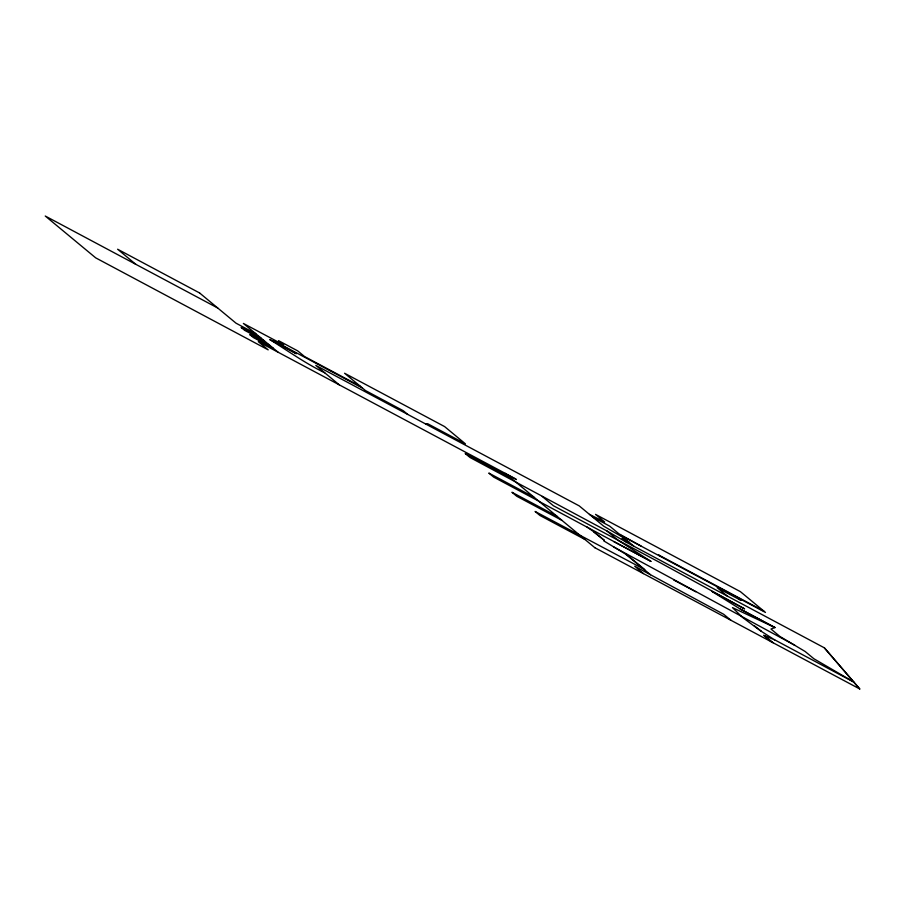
<?xml version="1.0" encoding="UTF-8"?>
<svg xmlns="http://www.w3.org/2000/svg" width="905" height="905" viewBox="0 0 905 905"><rect width="100%" height="100%" fill="white"/><g stroke="black" fill="none" stroke-linecap="round" stroke-linejoin="round"><path stroke-width="1.36" d="M587.062 527.004L595.207 532.796L604.223 540.262L603.816 540.907L627.357 555.172L644.767 569.618L535.093 511.461L539.934 515.477L584.913 539.459M426.051 424.196L427.545 423.653L465.408 443.846L444.581 426.572L344.579 373.245L365.416 390.519L403.223 410.689L407.759 414.445M771.524 641.928L763.582 635.253L774.635 639.88L760.098 630.536L742.439 617.334L732.484 607.617L774.952 627.572L770.958 629.02L779.974 636.498L805.122 651.476L813.9 658.761L853.754 682.008L824.342 647.822L626.984 542.559L606.927 530.975L470.046 457.511L465.204 453.496L510.171 477.478L505.16 473.315M589.46 514.379L604.664 521.97L595.524 514.379L740.369 591.632L765.472 612.447L620.626 535.206L633.67 546.02M199.575 292.949L117.616 249.226L135.818 264.328M217.732 308.005L45.25 216.024L95.715 257.868L268.197 349.862L258.321 341.671L515.341 478.745L516.359 479.593L506.495 474.333L594.834 547.695M360.326 386.299L304.555 356.547L297.734 350.902L278.514 340.642L283.695 344.952L243.377 323.436L278.039 352.181M362.407 388.03L273.344 340.529L296.354 353.719L269.792 339.545C287.937 350.869 305.313 363.346 324.725 372.792M255.764 333.707L236.024 323.187L199.519 292.903M260.866 337.938L241.137 327.418L244.678 330.359L264.396 340.88M269.498 345.11L249.78 334.59L253.321 337.52L273.039 348.04M763.752 611.022L658.478 554.889L660.198 556.303M623.964 537.977L603.658 526.156L579.234 505.895L315.8 365.394L339.205 384.806M629.133 542.265L622.097 538.509L626.984 542.559M711.952 591.35L744.623 608.884L660.062 562.639L553.408 505.748L542.231 496.472M533.78 497.049L488.802 473.066L493.644 477.082L538.622 501.065M538.939 501.336L651 561.439L618.104 540.251L606.927 530.975M650.786 561.258L613.816 541.609M740.188 608.963L774.952 627.572L740.403 609.144L712.337 591.666M604.223 540.262L593.952 532.129M556.926 516.246L511.947 492.263L516.789 496.279L561.767 520.262M794.816 645.276L613.782 547.005M754.148 625.604L761.354 631.204M774.103 639.53L853.845 682.121L859.75 688.976L594.811 547.683M592.47 516.879L609.732 526.178L618.907 533.78L641.226 546.19M730.946 620.287L723.695 614.28L634.699 566.213L643.387 573.589M737.688 597.639L741.048 600.422L717.179 587.684L727.235 596.022M764.838 635.921L773.096 642.765M695.764 591.757L673.784 580.037M626.102 554.505L650.503 574.743M824.342 647.822L859.75 688.976"/></g></svg>
